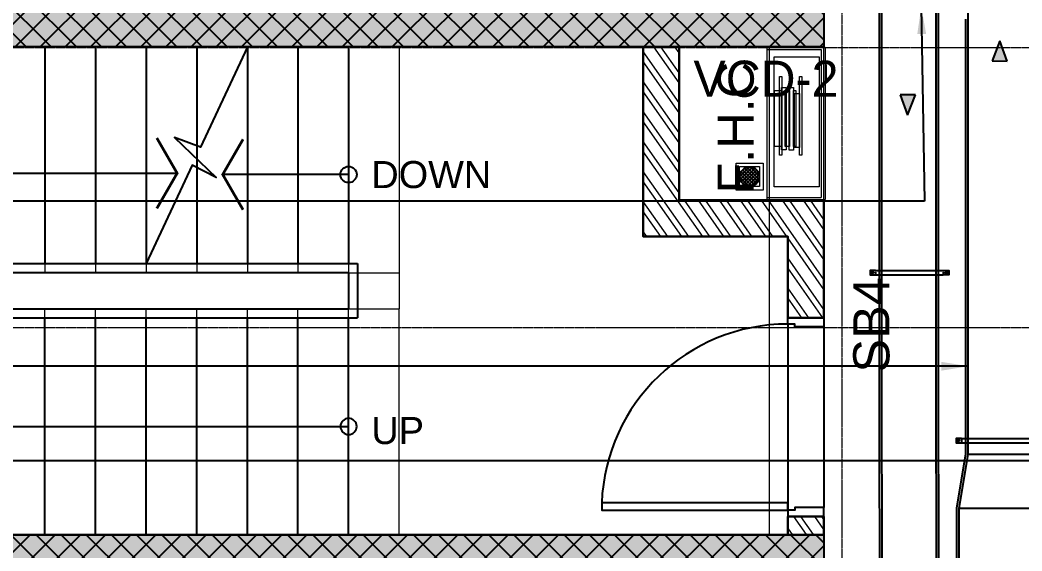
# Model space of a CAD drawing. Header units: millimetres. Extents: x -9226 to 166212, y -13 to 97274.
# Drawn here: x 33402 to 38946, y 65889 to 68828 of the extents above; entities that cross this region are included whole.
import ezdxf

# ---------------------------------------------------------------- set-up
doc = ezdxf.new("R2010")
doc.units = ezdxf.units.MM
doc.linetypes.add('23491-A-XR-GRID$0$23288-XR-Unit GRIDS$0$CENTER2', pattern=[28.575, 19.05, -3.175, 3.175, -3.175])
doc.linetypes.add('HIDDEN', pattern=[9.525, 6.35, -3.175])
doc.layers.get('0').update_dxf_attribs({"color": 8})
for name, color, linetype in [('-EAD', 30, 'Continuous'), ('05 - 2ND - 3RD COLUMNS LAYOUT$0$23491-A-XR-GROUND TO PODIUM 3-COL$0$COLUMN', 8, 'Continuous'), ('05 - 2ND - 3RD COLUMNS LAYOUT$0$23491-A-XR-GROUND TO PODIUM 3-COL$0$HATCH', 8, 'Continuous'), ('1.INS', 8, 'Continuous'), ('1.STR', 8, 'Continuous'), ('1.support 2', 7, 'Continuous'), ('23491-A-XR-MAIN CORE$0$23491-A-XR-MAIN CORE$0$A-Flor-Hral', 8, 'Continuous'), ('23491-A-XR-MAIN CORE$0$23491-A-XR-MAIN CORE$0$A-Flor-Strs', 8, 'Continuous'), ('23491-A-XR-MAIN CORE$0$A-ANNO-DIMS', 8, 'Continuous'), ('23491-A-XR-MAIN CORE$0$A-Flor-Strs', 8, 'Continuous'), ('23491-XR-AR-2ND FLOOR PLAN$0$NEC-DR-FIXTURES', 8, 'Continuous'), ('cloud', 15, 'Continuous'), ('EAD', 30, 'Continuous'), ('ETA-AC-SUPPORT', 25, 'Continuous'), ('FAD', 3, 'Continuous'), ('VCD SHE', 7, 'Continuous')]:
    doc.layers.add(name, color=color, linetype=linetype)
for name, color, linetype, lineweight in [('1.XREF', 8, 'Continuous', 9), ('23491-A-XR-GRID$0$G-ANNO-GRID', 8, '23491-A-XR-GRID$0$23288-XR-Unit GRIDS$0$CENTER2', 0), ('23491-A-XR-MAIN CORE$0$A-ANNO-TEXT', 8, 'Continuous', 25), ('23491-XR-AR-2ND FLOOR PLAN$0$A-ANNO-TEXT @ 100', 8, 'Continuous', 25), ('23491-XR-AR-2ND FLOOR PLAN$0$A-WALL', 8, 'Continuous', 30), ('23491-XR-AR-2ND FLOOR PLAN$0$A-WALL-CAVI', 8, 'Continuous', 15), ('23491-XR-AR-2ND FLOOR PLAN$0$A-WALL-PATT', 8, 'Continuous', 5), ('23491-XR-AR-2ND FLOOR PLAN$0$Q-SPCQ', 8, 'Continuous', 9), ('23491-XR-AR-2ND FLOOR PLAN$0$Zone-6_30May22$0$TYP$0$2B+G+19+R Typical Floor$0$A-DOOR', 8, 'Continuous', 25), ('A-ANNO-DIMS', 8, 'Continuous', 9), ('MH BEAM', 15, 'Continuous', 0), ('MH DIM', 15, 'Continuous', 0), ('MH HIDDIN SECTION', 15, 'Continuous', 0), ('MH TEXT1', 15, 'Continuous', 0)]:
    doc.layers.add(name, color=color, linetype=linetype, lineweight=lineweight)
doc.styles.add('23491-A-XR-MAIN CORE$0$SDC-TEXT', font='arial.ttf')
doc.styles.add('23491-XR-AR-2ND FLOOR PLAN$0$SDC-TEXT_5_2', font='arial.ttf')
doc.styles.add('ROMANS', font='isocp.shx', dxfattribs={"width": 0.8})
doc.styles.add('SDC-TEXT-ARB', font='sdc-arb.shx', dxfattribs={"height": 0.5})
doc.styles.add('TEXT-FRAME', font='sanss___.ttf')
doc.dimstyles.new('JSE', dxfattribs={"dimtxt": 50, "dimasz": 150, "dimexe": 0.18, "dimexo": 0.0625, "dimgap": 50, "dimtad": 0, "dimdec": 0, "dimrnd": 5, "dimzin": 0, "dimdsep": 46, "dimtxsty": 'ROMANS', "dimcen": 0.09, "dimclrd": 7, "dimclre": 7, "dimclrt": 7, "dimadec": 0, "dimazin": 0, "dimtfac": 1, "dimtdec": 0, "dimtofl": 0, "dimtmove": 0, "dimatfit": 3, "dimfxl": 1, "dimtolj": 1, "dimtzin": 0, "dimarcsym": 1})

# ---------------------------------------------------------------- blocks, each defined once
blk = doc.blocks.new('*U211')
at = {"layer": '23491-XR-AR-2ND FLOOR PLAN$0$Zone-6_30May22$0$TYP$0$2B+G+19+R Typical Floor$0$A-DOOR', "color": 8}
for p, q in [((1.065, 0), (0.035, 0)), ((1.05, -0.2), (0.05, -0.2))]:
    blk.add_line(p, q, dxfattribs=at)
blk.add_lwpolyline([(0.075, 0), (0.075, 1.0292), (0.035, 1.0292), (0.035, 0)], close=True, dxfattribs=at)
for points in [[(0.035, 0), (0, 0), (0, -0.2), (0.05, -0.2), (0.05, -0.04), (0.035, -0.04), (0.035, 0)], [(1.065, 0), (1.1, 0), (1.1, -0.2), (1.05, -0.2), (1.05, -0.04), (1.065, -0.04), (1.065, 0)]]:
    blk.add_lwpolyline(points, dxfattribs=at)
blk.add_arc((0.035, 0), 1.03, 0, 87.7744, dxfattribs=at)
blk = doc.blocks.new('23491-XR-AR-2ND FLOOR PLAN$0$FHC1')
at = {"layer": '23491-XR-AR-2ND FLOOR PLAN$0$A-WALL-PATT', "color": 8}
blk.add_line((72980.4, -732900.5, 0), (72980.4, -733720.5, 0), dxfattribs=at)
at = {"layer": '23491-XR-AR-2ND FLOOR PLAN$0$Q-SPCQ', "color": 8}
for p, q in [((72680.4, -732885.5, 0), (72995.4, -732885.5, 0)), ((72995.4, -732885.5, 0), (72680.4, -732885.5, 0)), ((72680.4, -732885.5, 0), (72680.4, -733735.5, 0)), ((72680.4, -732900.5, 0), (72980.4, -732900.5, 0)), ((72995.4, -733735.5, 0), (72995.4, -732885.5, 0)), ((73002.1, -732890.5, 0), (72995.4, -732890.5, 0)), ((73002.1, -732890.5, 0), (73002.1, -733730.5, 0)), ((72720.4, -733660.5, 0), (72720.4, -732940.5, 0)), ((72720.4, -732940.5, 0), (72969.1, -732940.5, 0)), ((72969.1, -732940.5, 0), (72969.1, -733660.5, 0)), ((73008.8, -732984.5, 0), (73002.1, -732984.5, 0)), ((73008.8, -732984.5, 0), (73002.1, -732984.5, 0)), ((73008.8, -732984.5, 0), (73008.8, -732986.1, 0)), ((73008.8, -732986.1, 0), (73008.8, -732984.5, 0)), ((73008.8, -732984.5, 0), (73008.8, -733074.5, 0)), ((73008.8, -732986.1, 0), (73008.8, -732984.5, 0)), ((72750.4, -733050.5, 0), (72762.9, -733050.5, 0)), ((72750.4, -733485.5, 0), (72750.4, -733050.5, 0)), ((72762.9, -733050.5, 0), (72762.9, -733485.5, 0)), ((72860.4, -733050.5, 0), (72872.9, -733050.5, 0)), ((72860.4, -733485.5, 0), (72860.4, -733050.5, 0)), ((72872.9, -733050.5, 0), (72872.9, -733485.5, 0)), ((73002.1, -733074.5, 0), (73008.8, -733074.5, 0)), ((73002.1, -733074.5, 0), (73008.8, -733074.5, 0)), ((73008.8, -733073, 0), (73008.8, -733074.5, 0)), ((73008.8, -733074.5, 0), (73008.8, -733073, 0)), ((73008.8, -733074.5, 0), (73008.8, -733073, 0)), ((72722.6, -733127.5, 0), (72762.6, -733127.5, 0)), ((72722.6, -733437.5, 0), (72722.6, -733127.5, 0)), ((72761.5, -733111.2, 0), (72786.5, -733111.2, 0)), ((72761.5, -733456.2, 0), (72761.5, -733111.2, 0)), ((72762.6, -733127.5, 0), (72762.6, -733437.5, 0)), ((72780.7, -733127.5, 0), (72805.7, -733127.5, 0)), ((72780.7, -733437.5, 0), (72780.7, -733127.5, 0)), ((72786.5, -733111.2, 0), (72786.5, -733456.2, 0)), ((72804, -733111.2, 0), (72827.3, -733111.2, 0)), ((72804, -733457.5, 0), (72804, -733111.2, 0)), ((72805.7, -733127.5, 0), (72805.7, -733437.5, 0)), ((72827.3, -733111.2, 0), (72827.3, -733457.5, 0)), ((72827.3, -733127.5, 0), (72840.4, -733127.5, 0)), ((72827.3, -733437.5, 0), (72827.3, -733127.5, 0)), ((72833.5, -733145.1, 0), (72860.4, -733145.1, 0)), ((72833.5, -733444, 0), (72833.5, -733145.1, 0)), ((72840.4, -733127.5, 0), (72840.4, -733437.5, 0)), ((72860.4, -733145.1, 0), (72860.4, -733444, 0)), ((72762.6, -733437.5, 0), (72722.6, -733437.5, 0)), ((72762.9, -733485.5, 0), (72750.4, -733485.5, 0)), ((72786.5, -733456.2, 0), (72761.5, -733456.2, 0)), ((72805.7, -733437.5, 0), (72780.7, -733437.5, 0)), ((72827.3, -733457.5, 0), (72804, -733457.5, 0)), ((72840.4, -733437.5, 0), (72827.3, -733437.5, 0)), ((72860.4, -733444, 0), (72833.5, -733444, 0)), ((72872.9, -733485.5, 0), (72860.4, -733485.5, 0)), ((72969.1, -733660.5, 0), (72720.4, -733660.5, 0)), ((72680.4, -733720.5, 0), (72980.4, -733720.5, 0)), ((72680.4, -733735.5, 0), (72995.4, -733735.5, 0)), ((72680.4, -733735.5, 0), (72995.4, -733735.5, 0)), ((72995.4, -733730.5, 0), (73002.1, -733730.5, 0))]:
    blk.add_line(p, q, dxfattribs=at)
at = {"layer": '23491-XR-AR-2ND FLOOR PLAN$0$A-ANNO-TEXT @ 100', "color": 8, "style": '23491-XR-AR-2ND FLOOR PLAN$0$SDC-TEXT_5_2'}
blk.add_text('F.H.C', height=200, rotation=90, dxfattribs=at).set_placement((72607.1, -733698.4, 0))
blk = doc.blocks.new('*U541')
at = {"color": 8}
for p, q in [((1.6, 2809.9), (-1400, 2809.9)), ((-1400, 2809.9), (-1400, 948.5))]:
    blk.add_line(p, q, dxfattribs=at)
at = {"color": 8, "linetype": 'ByBlock'}
blk.add_line((1.6, 2809.9), (1.6, 0), dxfattribs=at)
at = {"color": 8, "linetype": 'ByBlock', "const_width": 15}
blk.add_lwpolyline([(-1205.1, 1061), (-1400, 948.5), (-1594.9, 1061)], dxfattribs=at)
at = {"color": 8}
blk.add_circle((1.6, 0), 45, dxfattribs=at)
blk = doc.blocks.new('23491-A-XR-MAIN CORE')
at = {"layer": '23491-A-XR-MAIN CORE$0$23491-A-XR-MAIN CORE$0$A-Flor-Hral', "color": 8}
for p, q in [((32650, 67480), (35270, 67480)), ((35270, 67480), (35270, 67180)), ((32700, 67430), (35220, 67430)), ((35220, 67430), (35220, 67230)), ((32700, 67230), (35220, 67230)), ((32650, 67180), (35270, 67180))]:
    blk.add_line(p, q, dxfattribs=at)
at = {"layer": '23491-A-XR-MAIN CORE$0$23491-A-XR-MAIN CORE$0$A-Flor-Strs', "color": 8}
for p, q in [((33540, 68680), (33540, 67480)), ((33820, 68680), (33820, 67480)), ((34100, 68680), (34100, 67480)), ((34380, 68680), (34380, 67480)), ((34660, 68680), (34660, 67480)), ((34940, 68680), (34940, 67480)), ((35220, 68680), (35220, 67480)), ((33540, 65980), (33540, 67180)), ((33820, 65980), (33820, 67180)), ((34100, 65980), (34100, 67180)), ((34380, 65980), (34380, 67180)), ((34660, 65980), (34660, 67180)), ((34940, 65980), (34940, 67180)), ((35220, 65980), (35220, 67180))]:
    blk.add_line(p, q, dxfattribs=at)
at = {"layer": '23491-A-XR-MAIN CORE$0$A-ANNO-DIMS', "color": 8}
blk.add_lwpolyline([(34660, 68680), (34400.8, 68124.6), (34256.7, 68178.1), (34487.4, 67956.2), (34354.2, 68024.8), (34100, 67480)], dxfattribs=at)
at = {"layer": '23491-A-XR-MAIN CORE$0$A-Flor-Strs', "color": 8}
blk.add_line((35220, 67972.9), (34523.6, 67972.9), dxfattribs=at)
at = {"layer": '23491-A-XR-MAIN CORE$0$A-Flor-Strs', "color": 8, "const_width": 15}
blk.add_lwpolyline([(34636.1, 68167.7), (34523.6, 67972.9), (34636.1, 67778)], dxfattribs=at)
at = {"layer": '23491-A-XR-MAIN CORE$0$A-Flor-Strs', "color": 8}
blk.add_circle((35220, 67972.9), 45, dxfattribs=at)
at = {"layer": '23491-A-XR-MAIN CORE$0$A-Flor-Strs', "color": 8, "xscale": -1.000000000000004, "rotation": 90}
blk.add_blockref('*U541', (35220, 66580), dxfattribs=at)
at = {"layer": '23491-A-XR-MAIN CORE$0$A-ANNO-TEXT', "color": 8, "lineweight": 0, "style": '23491-A-XR-MAIN CORE$0$SDC-TEXT'}
for s, p in [('DOWN', (35346.2, 67897.6)), ('UP', (35346.2, 66480.8))]:
    blk.add_text(s, height=150, dxfattribs=at).set_placement(p)
blk = doc.blocks.new('23491-XR-AR-2ND FLOOR PLAN$0$A$C9ddd01cc')
at = {"layer": '23491-XR-AR-2ND FLOOR PLAN$0$NEC-DR-FIXTURES', "linetype": 'ByBlock'}
h = blk.add_hatch(dxfattribs=at)
h.set_pattern_fill('_USER', color=8, scale=17.945026, angle=163.59323, style=0, double=1, pattern_type=0)
h.set_pattern_definition([(45, (-596980.314, -23271.093), (-12.6890497, 12.6890497), []), (135, (-596980.314, -23271.093), (-12.6890497, -12.6890497), [])])
h.paths.add_polyline_path([(100, 171.8, 1), (100, 28.2, 1)])
at = {"layer": '23491-XR-AR-2ND FLOOR PLAN$0$NEC-DR-FIXTURES', "color": 8, "lineweight": 0, "ltscale": 0.5}
for points in [[(0, 0), (0, 200), (200, 200), (200, 0)], [(173.3, 173.3), (173.3, 26.7), (26.7, 26.7), (26.7, 173.3)]]:
    blk.add_lwpolyline(points, close=True, dxfattribs=at)
at = {"layer": '23491-XR-AR-2ND FLOOR PLAN$0$NEC-DR-FIXTURES', "color": 8, "linetype": 'ByBlock'}
blk.add_circle((100, 100), 71.8, dxfattribs=at)
blk = doc.blocks.new('23491-XR-AR-2ND FLOOR PLAN')
at = {"layer": '23491-XR-AR-2ND FLOOR PLAN$0$A-WALL-PATT'}
h = blk.add_hatch(dxfattribs=at)
h.set_pattern_fill('ANSI32', color=8, scale=10, angle=80)
h.paths.add_polyline_path([(36850, 68680), (36850, 67630), (37650, 67630), (37650, 67180), (37850, 67180), (37850, 67830), (37050, 67830), (37050, 68680)])
h = blk.add_hatch(dxfattribs=at)
h.set_pattern_fill('ANSI32', color=8, scale=10, angle=80)
h.paths.add_polyline_path([(37850, 65980), (37650, 65980), (37650, 66080), (37850, 66080)])
at = {"layer": '23491-XR-AR-2ND FLOOR PLAN$0$A-WALL', "color": 8}
for p, q in [((37650, 65980), (37650, 66080)), ((37650, 66080), (37850, 66080)), ((37850, 65980), (37850, 66080))]:
    blk.add_line(p, q, dxfattribs=at)
blk.add_lwpolyline([(36850, 68680), (36850, 67630), (37650, 67630), (37650, 67180), (37850, 67180), (37850, 67830), (37050, 67830), (37050, 68680)], close=True, dxfattribs=at)
at = {"layer": '23491-XR-AR-2ND FLOOR PLAN$0$A-WALL-PATT', "color": 8}
blk.add_line((37850, 69080), (37850, 68680), dxfattribs=at)
at = {"layer": '23491-XR-AR-2ND FLOOR PLAN$0$A-WALL-CAVI', "color": 8}
for name, p in [('23491-A-XR-MAIN CORE', (0, 0)), ('23491-XR-AR-2ND FLOOR PLAN$0$FHC1', (-35145.4, 801565.5, 0))]:
    blk.add_blockref(name, p, dxfattribs=at)
at = {"layer": '23491-XR-AR-2ND FLOOR PLAN$0$NEC-DR-FIXTURES', "color": 8, "xscale": 0.7499999999999932, "yscale": 0.7499999999999932, "zscale": 0.7499999999999932}
blk.add_blockref('23491-XR-AR-2ND FLOOR PLAN$0$A$C9ddd01cc', (37364, 67886.4), dxfattribs=at)
at = {"layer": '23491-XR-AR-2ND FLOOR PLAN$0$Zone-6_30May22$0$TYP$0$2B+G+19+R Typical Floor$0$A-DOOR', "color": 8, "xscale": 1000.000000000006, "yscale": 1000.000000000006, "zscale": 1000.000000000006, "rotation": 90}
blk.add_blockref('*U211', (37650, 66080), dxfattribs=at)
blk = doc.blocks.new('23491-A-XR-GRID')
at = {"layer": '23491-A-XR-GRID$0$G-ANNO-GRID', "color": 8, "ltscale": 0.5}
for p, q in [((37950, 96273.8), (37950, 35003.6)), ((-8075.9, 68675.3, 0), (56827.8, 68675.3, 0)), ((-8075.9, 67125.3, 0), (56827.8, 67125.3, 0))]:
    blk.add_line(p, q, dxfattribs=at)
blk = doc.blocks.new('05 - 2ND - 3RD COLUMNS LAYOUT')
at = {"layer": '05 - 2ND - 3RD COLUMNS LAYOUT$0$23491-A-XR-GROUND TO PODIUM 3-COL$0$HATCH'}
h = blk.add_hatch(color=256, dxfattribs=at)
h.dxf.hatch_style = 1
h.paths.add_polyline_path([(30249.9, 33879.8), (37449.9, 33879.8), (37449.9, 31479.8), (37849.9, 31479.8), (37849.9, 34179.8), (29849.9, 34179.8), (29849.9, 31479.8), (30249.9, 31479.8)])
h.paths.add_polyline_path([(37449.9, 26079.8), (37449.9, 28479.8), (37849.9, 28479.8), (37849.9, 25779.8), (37449.9, 25779.8), (32549.9, 25779.8), (32549.9, 28479.8), (32849.9, 28479.8), (32849.9, 26079.8)])
h.paths.add_polyline_path([(26849.9, 34179.8), (27249.9, 34179.8), (27249.9, 30729.8), (26849.9, 30729.8)])
h.paths.add_polyline_path([(37849.9, 65579.7), (30399.9, 65579.7), (30399.9, 69079.7), (37849.9, 69079.7), (37849.9, 68679.7), (30799.9, 68679.7), (30799.9, 65979.7), (37849.9, 65979.7)])
h.paths.add_polyline_path([(34941.6, 24514.7), (35009.4, 24120.5), (37883.8, 24614.4), (37816.1, 25008.7)])
h.paths.add_polyline_path([(34220.9, 23985), (34153.2, 24379.2), (31393.6, 23905.1), (30462.2, 29325.6), (27209.9, 28766.7), (28209.1, 22952), (28504.7, 23002.8), (27556.3, 28521.9), (30217.3, 28979.1), (31098, 23854.2), (31165.7, 23460)])
at = {"layer": '05 - 2ND - 3RD COLUMNS LAYOUT$0$23491-A-XR-GROUND TO PODIUM 3-COL$0$COLUMN', "elevation": 0}
blk.add_lwpolyline([(37849.9, 65579.7), (30399.9, 65579.7), (30399.9, 69079.7), (37849.9, 69079.7), (37849.9, 68679.7), (30799.9, 68679.7), (30799.9, 65979.7), (37849.9, 65979.7)], close=True, dxfattribs=at)
blk = doc.blocks.new('XREF')
at = {"layer": 'A-ANNO-DIMS', "color": 8}
blk.add_blockref('23491-XR-AR-2ND FLOOR PLAN', (0, 0), dxfattribs=at)
blk.add_blockref('23491-A-XR-GRID', (0, 0))
at = {"layer": 'A-ANNO-DIMS'}
blk.add_blockref('05 - 2ND - 3RD COLUMNS LAYOUT', (0, 0), dxfattribs=at)
blk = doc.blocks.new('I LOVE U05 - 2ND - 3RD COLUMNS LAYOUT$0$1-3 WALLS')
at = {"layer": '05 - 2ND - 3RD COLUMNS LAYOUT$0$23491-A-XR-GROUND TO PODIUM 3-COL$0$HATCH'}
h = blk.add_hatch(dxfattribs=at)
h.set_pattern_fill('ANSI37', color=15, scale=31)
h.set_pattern_definition([(45, (-33338.86, -7777.25), (-69.596985, 69.596985), []), (135, (-33338.86, -7777.25), (-69.596985, -69.596985), [])])
h.paths.add_polyline_path([(31856, 34973.4), (39056, 34973.4), (39056, 32573.4), (39456, 32573.4), (39456, 35273.4), (31456, 35273.4), (31456, 32573.4), (31856, 32573.4)])
h.paths.add_polyline_path([(39056, 27173.4), (39056, 29573.4), (39456, 29573.4), (39456, 26873.4), (39056, 26873.4), (34156, 26873.4), (34156, 29573.4), (34456, 29573.4), (34456, 27173.4)])
h.paths.add_polyline_path([(28456, 35273.4), (28856, 35273.4), (28856, 31823.4), (28456, 31823.4)])
h.paths.add_polyline_path([(39456, 66673.4), (32006, 66673.4), (32006, 70173.4), (39456, 70173.4), (39456, 69773.4), (32406, 69773.4), (32406, 67073.4), (39456, 67073.4)])
h.paths.add_polyline_path([(36547.7, 25608.4), (36615.4, 25214.2), (39489.9, 25708.1), (39422.1, 26102.3)])
h.paths.add_polyline_path([(35827, 25078.7), (35759.3, 25472.9), (32999.7, 24998.7), (32068.3, 30419.3), (28815.9, 29860.4), (29815.2, 24045.6), (30110.8, 24096.4), (29162.4, 29615.5), (31823.4, 30072.8), (32704, 24947.9), (32771.8, 24553.7)])
at = {"layer": '05 - 2ND - 3RD COLUMNS LAYOUT$0$23491-A-XR-GROUND TO PODIUM 3-COL$0$COLUMN', "color": 15, "elevation": 0}
blk.add_lwpolyline([(39456, 66673.4), (32006, 66673.4), (32006, 70173.4), (39456, 70173.4), (39456, 69773.4), (32406, 69773.4), (32406, 67073.4), (39456, 67073.4)], close=True, dxfattribs=at)
blk = doc.blocks.new('I LOVE U05 - 2ND - 3RD COLUMNS LAYOUT')
at = {"color": 15}
blk.add_blockref('I LOVE U05 - 2ND - 3RD COLUMNS LAYOUT$0$1-3 WALLS', (0, 0), dxfattribs=at)
blk = doc.blocks.new('I LOVE USTR')
at = {"layer": 'MH BEAM', "ltscale": 5}
for p, q in [((37550, 65980), (37550, 68680)), ((37850, 65980), (37850, 68680))]:
    blk.add_line(p, q, dxfattribs=at)
at = {"layer": 'MH HIDDIN SECTION'}
for p, q in [((33540, 68680), (33540, 67430)), ((33820, 68680), (33820, 67430)), ((34100, 68680), (34100, 67430)), ((34380, 68680), (34380, 67430)), ((34660, 68680), (34660, 67430)), ((34940, 68680), (34940, 67430)), ((35220, 68680), (35220, 67430)), ((35500, 68680), (35500, 67430)), ((32700, 67430), (35500, 67430)), ((35500, 67430), (35500, 67230)), ((32700, 67230), (35500, 67230)), ((33540, 65980), (33540, 67230)), ((33820, 65980), (33820, 67230)), ((34100, 65980), (34100, 67230)), ((34380, 65980), (34380, 67230)), ((34660, 65980), (34660, 67230)), ((34940, 65980), (34940, 67230)), ((35220, 65980), (35220, 67230)), ((35500, 65980), (35500, 67230))]:
    blk.add_line(p, q, dxfattribs=at)
at = {"layer": 'MH DIM', "color": 15}
blk.add_blockref('I LOVE U05 - 2ND - 3RD COLUMNS LAYOUT', (-1606, -1093.4, 0), dxfattribs=at)
at = {"layer": 'MH TEXT1', "ltscale": 2, "style": 'TEXT-FRAME'}
blk.add_text('SB4', height=200, rotation=90, dxfattribs=at).set_placement((38212.7, 66877.2, -1.2))
blk = doc.blocks.new('A$C32d94600')
at = {"layer": 'cloud', "color": 15}
blk.add_blockref('I LOVE USTR', (-5100, -86375.9, 0), dxfattribs=at)
blk = doc.blocks.new('HVAC-VOL-SPD-S01-M-01-0400 R-01$0$HVAC-VOL-SPD-S01-M-01-0400 R-01$0$A$C2F9C6816')
blk.add_hatch(color=256).paths.add_polyline_path([(-198.8, -78.6), (-398.8, -153.6), (-198.8, -228.6)])
for p, q in [((-198.8, -78.6), (-398.8, -153.6)), ((-198.8, -228.6), (-198.8, -78.6)), ((-398.8, -153.6), (-198.8, -228.6))]:
    blk.add_line(p, q)
blk = doc.blocks.new('t')
at = {"layer": 'ETA-AC-SUPPORT', "color": 7, "linetype": 'HIDDEN', "ltscale": 0.3, "extrusion": (2.40653e-07, 5.25136e-08, 1)}
for p, q in [((4429, -9484, 0), (4379, -9484, 0)), ((4393, -9513, 0), (4404, -9506, 0)), ((4393, -9526, 0), (4393, -9513, 0)), ((4416, -9513, 0), (4404, -9506, 0)), ((4416, -9526, 0), (4416, -9513, 0)), ((4393, -9526, 0), (4404, -9533, 0)), ((4416, -9526, 0), (4404, -9533, 0))]:
    blk.add_line(p, q, dxfattribs=at)
at = {"layer": 'ETA-AC-SUPPORT', "color": 7, "linetype": 'Continuous', "ltscale": 0.3, "extrusion": (2.40653e-07, 5.25136e-08, 1), "elevation": 0}
blk.add_lwpolyline([(4429, -9484), (4429, -9544), (4379, -9544), (4379, -9484)], dxfattribs=at)
at = {"layer": 'ETA-AC-SUPPORT', "color": 7, "linetype": 'HIDDEN', "ltscale": 0.3, "extrusion": (2.40653e-07, 5.25136e-08, 1)}
for radius in [11.5, 6]:
    blk.add_circle((4404, -9520, 0), radius, dxfattribs=at)
blk = doc.blocks.new('*U552')
at = {"layer": 'ETA-AC-SUPPORT', "color": 7, "linetype": 'Continuous', "ltscale": 0.3, "extrusion": (2.40653e-07, 5.25136e-08, 1)}
for p, q in [((4404.3, -9139.7, 0), (4404.3, -9514.1, 0)), ((4429.3, -9139.7, 0), (4429.3, -9514.1, 0))]:
    blk.add_line(p, q, dxfattribs=at)
at = {"color": 7, "linetype": 'Continuous', "xscale": -0.5, "yscale": 0.5, "zscale": 0.5, "rotation": 180}
blk.add_blockref('t', (2214.7, -13881.9, 0), dxfattribs=at)
at = {"color": 7, "linetype": 'Continuous', "xscale": 0.5, "yscale": 0.5, "zscale": 0.5}
blk.add_blockref('t', (2214.7, -4771.9, 0), dxfattribs=at)
blk = doc.blocks.new('*U557')
at = {"layer": 'ETA-AC-SUPPORT', "color": 7, "linetype": 'Continuous', "ltscale": 0.3, "extrusion": (2.40653e-07, 5.25136e-08, 1)}
for p, q in [((4404.3, -9088.9, 0), (4404.3, -9514.1, 0)), ((4429.3, -9088.9, 0), (4429.3, -9514.1, 0))]:
    blk.add_line(p, q, dxfattribs=at)
at = {"color": 7, "linetype": 'Continuous', "xscale": -0.5, "yscale": 0.5, "zscale": 0.5, "rotation": 180}
blk.add_blockref('t', (2214.7, -13831.1, 0), dxfattribs=at)
at = {"color": 7, "linetype": 'Continuous', "xscale": 0.5, "yscale": 0.5, "zscale": 0.5}
blk.add_blockref('t', (2214.7, -4771.9, 0), dxfattribs=at)

msp = doc.modelspace()

# ---------------------------------------------------------------- block references
at = {"layer": '1.STR'}
msp.add_blockref('A$C32d94600', (5100, 86375.3), dxfattribs=at)

# ---------------------------------------------------------------- next in the draw order: block references
at = {"layer": '1.XREF'}
msp.add_blockref('XREF', (0, 0), dxfattribs=at)

# ---------------------------------------------------------------- next in the draw order: linework, layer by layer
at = {"layer": '1.INS'}
for points, elevation in [([(38486.6, 62861.1), (38483.7, 69773.4)], 0.1), ([(38160.6, 62861.1), (38157.9, 69389.5)], 0.1), ([(38636.3, 66424.1), (38636.3, 68832.8)], 0.1), ([(38586.5, 66126.3), (38636.5, 66426.3)], 0.1), ([(38586.3, 63230), (38586.3, 66124.1)], 0.3)]:
    msp.add_lwpolyline(points, dxfattribs=dict(at, elevation=elevation))
at = {"layer": 'EAD', "elevation": 0.1}
for points in [[(38173.6, 62861.1), (38170.7, 69773.4)], [(38473.6, 62861.1), (38470.7, 69773.4)]]:
    msp.add_lwpolyline(points, dxfattribs=at)
at = {"layer": 'FAD'}
for points, elevation in [([(38649.3, 66424.1), (38649.3, 70739.2)], 0.1), ([(38599.3, 66124.1), (38649.3, 66424.1)], 0.1), ([(38649.3, 66424.1), (38999.3, 66424.1)], 0.1), ([(38599.3, 63230), (38599.3, 66124.1)], 0.3), ([(39049.3, 66124.1), (38599.3, 66124.1)], 0.1)]:
    msp.add_lwpolyline(points, dxfattribs=dict(at, elevation=elevation))

# ---------------------------------------------------------------- next in the draw order: block references
at = {"layer": '-EAD', "extrusion": (-6.16134e-06, -3.46539e-05, 1), "xscale": 0.561321026933402, "yscale": 0.561321026933402, "zscale": 0.561321026933402, "rotation": 89.10749125398034}
msp.add_blockref('HVAC-VOL-SPD-S01-M-01-0400 R-01$0$HVAC-VOL-SPD-S01-M-01-0400 R-01$0$A$C2F9C6816', (38230.8, 68526.9, -5.6), dxfattribs=at)
at = {"layer": '1.support 2', "linetype": 'ByBlock', "extrusion": (-3.5195e-05, -4.02055e-07, 1), "xscale": 1.001591528757322, "yscale": 1.001591528757322, "zscale": 1.001591528757322, "rotation": 89.99999999918924}
for name, p in [('*U552', (28981.8, 63005.6, -1.3)), ('*U557', (29508, 62076.2, -1.3))]:
    msp.add_blockref(name, p, dxfattribs=at)
at = {"layer": 'FAD', "color": 3, "extrusion": (6.16134e-06, 3.46539e-05, 1), "xscale": 0.5613210269334022, "yscale": 0.5613210269334022, "zscale": 0.5613210269334022, "rotation": 269.1074912539804}
msp.add_blockref('HVAC-VOL-SPD-S01-M-01-0400 R-01$0$HVAC-VOL-SPD-S01-M-01-0400 R-01$0$A$C2F9C6816', (38907.3, 68488.4, 2.6), dxfattribs=at)

# ---------------------------------------------------------------- next in the draw order: texts
at = {"layer": 'VCD SHE', "style": 'SDC-TEXT-ARB'}
msp.add_text('VCD-2', height=200, dxfattribs=at).set_placement((37128.5, 68403, -2.9))

# ---------------------------------------------------------------- next in the draw order: leaders
at = {"layer": '1.INS'}
for points in [[(38389.1, 68900.2), (38406.5, 67825.7), (27150, 67825.7)], [(38649.3, 66911.6, 0.1), (27192.7, 66911.6, 0.1)]]:
    msp.add_leader(points, dimstyle='JSE', override={"dimgap": 50, "dimtad": 0}, dxfattribs=at)
at = {"layer": 'FAD'}
msp.add_leader([(39373.8, 65294.5), (39373.8, 66388.8), (30399.9, 66388.8)], dimstyle='JSE', override={"dimgap": 50, "dimtad": 0}, dxfattribs=at)

doc.saveas('drawing.dxf')
